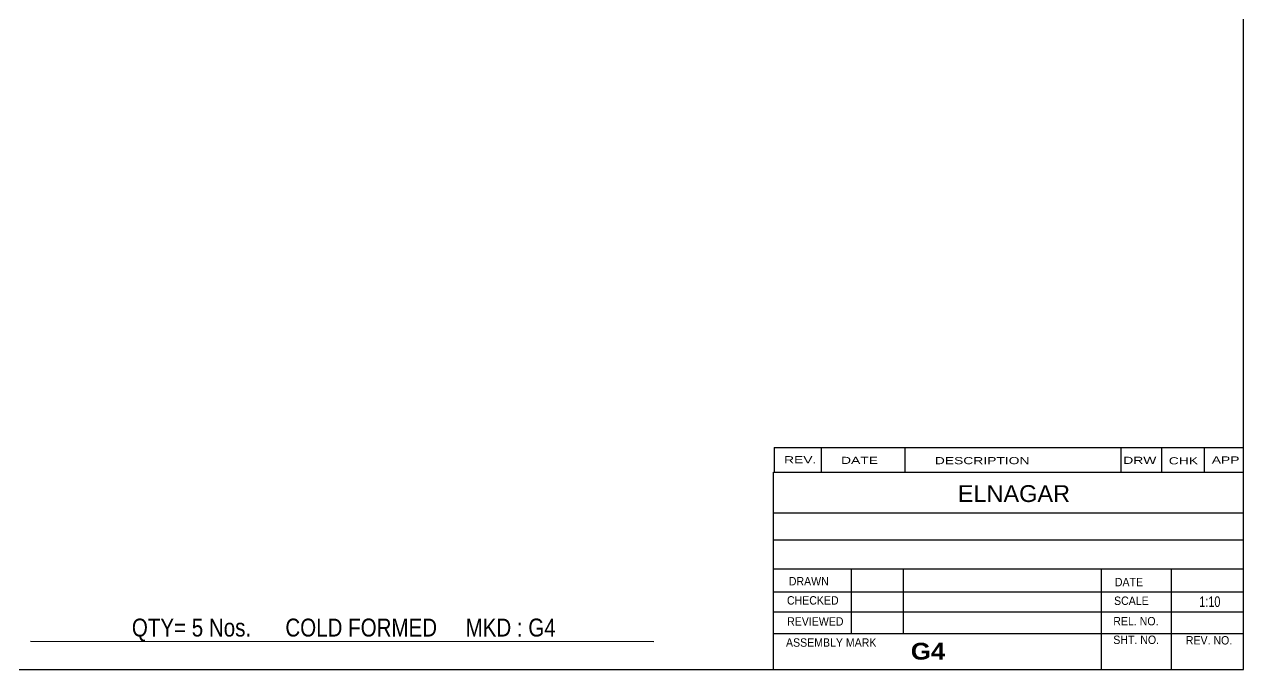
# Model space of a CAD drawing. Header units: millimetres. Extents: x -68 to 335, y -149 to 128.
# Drawn here: x 107.4 to 334.6, y -149.2 to -29.1 of the extents above; entities that cross this region are included whole.
import ezdxf

# ---------------------------------------------------------------- set-up
doc = ezdxf.new("R2010")
doc.units = ezdxf.units.MM
doc.styles.add('Arial', font='ARIAL.TTF', dxfattribs={"height": 0.2})
doc.styles.add('Arial Bold', font='ARIALBD.TTF', dxfattribs={"height": 0.2})
doc.styles.add('Arial Narrow', font='ARIALN.TTF', dxfattribs={"height": 0.2})

# ---------------------------------------------------------------- blocks, each defined once
blk = doc.blocks.new('Unknown-629087557-1873')
at = {"color": 5, "linetype": 'Continuous'}
for p, q in [((334.62, -149.25), (334.62, 127.75)), ((-65.38, -149.25), (334.62, -149.25))]:
    blk.add_line(p, q, dxfattribs=at)
blk = doc.blocks.new('CBS_NAME_BLOG-629087557-1953')
at = {"color": 7, "linetype": 'Continuous'}
for p, q in [((247.02, -112.5), (334.54, -112.5)), ((247.02, -149.21), (247.02, -112.5)), ((247.03, -120.04), (334.54, -120.04)), ((247.1, -125.09), (334.62, -125.09)), ((247.02, -130.46), (334.54, -130.46)), ((261.55, -142.57), (261.55, -130.47)), ((271.23, -142.54), (271.23, -130.47)), ((308.15, -149.21), (308.15, -130.48)), ((321.2, -149.21), (321.2, -130.47)), ((247.03, -134.76), (334.62, -134.74)), ((247.02, -138.51), (334.54, -138.51)), ((247.02, -142.55), (334.54, -142.55)), ((247.02, -149.25), (334.62, -149.25))]:
    blk.add_line(p, q, dxfattribs=at)
at = {"color": 3, "linetype": 'Continuous', "style": 'Arial'}
blk.add_text('ELNAGAR', height=3.133, dxfattribs=at).set_placement((281.35, -118.03))
at = {"color": 3, "linetype": 'Continuous'}
for s, height, style, width, p in [('DRAWN', 1.566, 'Arial', 0.9, (249.86, -133.57)), ('DATE', 1.566, 'Arial', 0.9, (310.62, -133.73)), ('CHECKED', 1.566, 'Arial', 0.9, (249.51, -137.14)), ('SCALE', 1.566, 'Arial', 0.9, (310.47, -137.21)), ('1:10', 1.957, 'Arial Narrow', 0.9, (326.36, -137.57)), ('REVIEWED', 1.566, 'Arial', 0.9, (249.54, -141.06)), ('REL. NO.', 1.566, 'Arial', 0.9, (310.33, -141.01)), ('SHT. NO.', 1.566, 'Arial', 0.9, (310.33, -144.48)), ('REV. NO.', 1.566, 'Arial', 0.9, (323.85, -144.57)), ('ASSEMBLY MARK', 1.5663, 'Arial', 0.9, (249.33, -144.99)), ('G4', 3.131, 'Arial Bold', 1.1, (272.6, -147.39))]:
    blk.add_text(s, height=height, dxfattribs=dict(at, style=style, width=width)).set_placement(p)
blk = doc.blocks.new('CBS_CALLOFF-629087557-1952')
at = {"color": 7, "linetype": 'Continuous'}
blk.add_line((108.5, -143.98), (224.73, -144), dxfattribs=at)
at = {"color": 3, "linetype": 'Continuous', "style": 'Arial Narrow'}
blk.add_text('QTY= 5 Nos.      COLD FORMED     MKD : G4', height=3.3405, dxfattribs=at).set_placement((127.42, -143.09))
blk = doc.blocks.new('CBS_REVISION-629087557-1954')
at = {"color": 7, "linetype": 'Continuous'}
for p, q in [((247.11, -107.87), (334.61, -107.87)), ((247.11, -107.87), (247.11, -112.5)), ((255.9, -107.87), (255.9, -112.5)), ((271.5, -107.87), (271.5, -112.44)), ((311.76, -107.87), (311.76, -112.5)), ((319.3, -107.87), (319.3, -112.5)), ((327.25, -107.87), (327.25, -112.5)), ((247.11, -112.5), (334.61, -112.5))]:
    blk.add_line(p, q, dxfattribs=at)
at = {"color": 7, "style": 'Arial Narrow', "width": 1.7}
for s, height, p in [('REV.', 1.326, (248.97, -110.82)), ('DATE', 1.326, (259.59, -110.94)), ('DESCRIPTION', 1.3257, (277.07, -110.99)), ('DRW', 1.326, (312.19, -110.93)), ('CHK', 1.326, (320.67, -111.02)), ('APP', 1.326, (328.68, -110.87))]:
    blk.add_text(s, height=height, dxfattribs=at).set_placement(p)

msp = doc.modelspace()

# ---------------------------------------------------------------- block references
for name in ['Unknown-629087557-1873', 'CBS_REVISION-629087557-1954', 'CBS_NAME_BLOG-629087557-1953', 'CBS_CALLOFF-629087557-1952']:
    msp.add_blockref(name, (0, 0))

doc.saveas('drawing.dxf')
